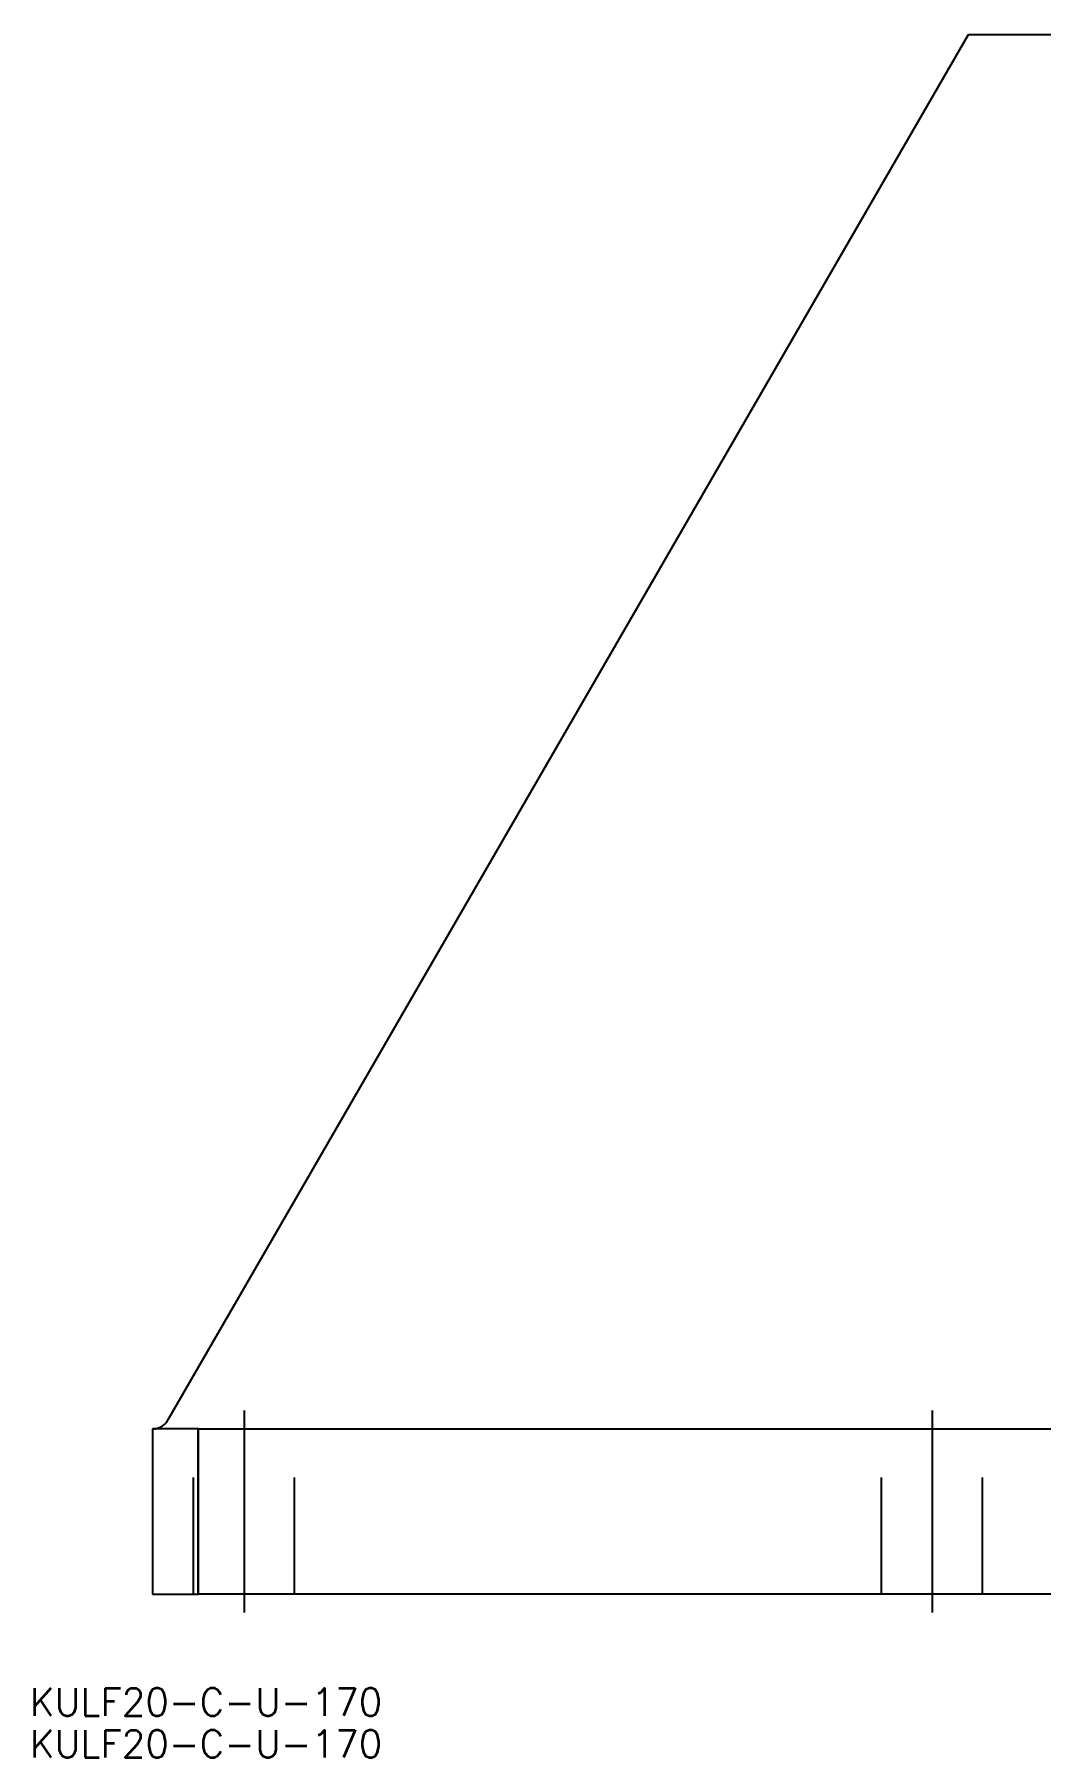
# Model space of a CAD drawing. Extents: x -165 to 344, y -413 to 75.
# Drawn here: x -165.4 to -55.7, y -413.3 to -225.5 of the extents above; entities that cross this region are included whole.
import ezdxf

# ---------------------------------------------------------------- set-up
doc = ezdxf.new("R2010")
doc.units = 0
doc.linetypes.add('CENTER', pattern=[50.8, 31.75, -6.35, 6.35, -6.35])
doc.linetypes.add('DASHED', pattern=[19.05, 12.7, -6.35])
doc.layers.get('0').update_dxf_attribs({"linetype": 'CONTINUOUS'})
doc.layers.add('CENTER', color=1, linetype='CENTER')
doc.styles.get("Standard").update_dxf_attribs({"font": 'txt.shx', "height": 3, "bigfont": 'bigfont.shx'})

# ---------------------------------------------------------------- blocks, each defined once
blk = doc.blocks.new('*U3')
at = {"color": 7, "linetype": 'CONTINUOUS'}
blk.add_text('KULF20-C-U-170', height=3, dxfattribs=at).set_placement((-165.87, -408.76))
blk = doc.blocks.new('*U4')
at = {"color": 7, "linetype": 'CONTINUOUS'}
blk.add_text('KULF20-C-U-170', height=3, dxfattribs=at).set_placement((-165.87, -413.32))

msp = doc.modelspace()

# ---------------------------------------------------------------- linework, layer by layer
at = {"color": 7, "linetype": 'CONTINUOUS'}
for p, q in [((-150.67, -376.3), (-63.52, -225.5)), ((-63.52, -225.5), (-50.5, -225.5)), ((-63.52, -225.5), (-32.5, -225.5)), ((-147.5, -377.5), (-152.5, -377.5)), ((-152.5, -377.5), (-152.5, -395.5)), ((-147.5, -377.5), (-50.5, -377.5)), ((-147.5, -395.5), (-147.5, -377.5)), ((-147.5, -377.5), (-147.5, -395.5)), ((-152.5, -395.5), (-147.5, -395.5)), ((-32.5, -395.5), (-147.5, -395.5))]:
    msp.add_line(p, q, dxfattribs=at)
at = {"color": 3, "linetype": 'DASHED'}
for p, q in [((-148, -395.5), (-148, -377.5)), ((-137, -395.5), (-137, -377.5)), ((-73, -395.5), (-73, -377.5)), ((-62, -395.5), (-62, -377.5))]:
    msp.add_line(p, q, dxfattribs=at)
at = {"color": 7, "linetype": 'CONTINUOUS'}
msp.add_arc((-152.5, -375.5), 2, 270, 336.5392, dxfattribs=at)
at = {"layer": 'CENTER', "color": 1, "linetype": 'CENTER'}
for p, q in [((-142.5, -375.5), (-142.5, -397.5)), ((-67.5, -375.5), (-67.5, -397.5))]:
    msp.add_line(p, q, dxfattribs=at)

# ---------------------------------------------------------------- block references
at = {"color": 7, "linetype": 'CONTINUOUS'}
for name in ['*U3', '*U4']:
    msp.add_blockref(name, (0, 0), dxfattribs=at)

doc.saveas('drawing.dxf')
